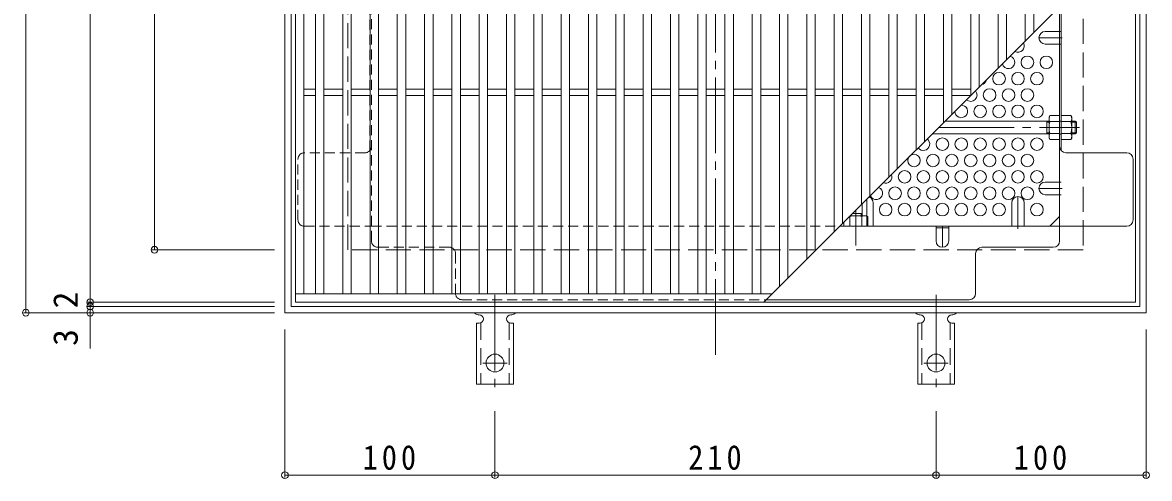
# Model space of a CAD drawing. Units: millimetres at full size, sheet at 1:4; details may follow other scales. Extents: x -860 to 1063, y -1925 to 732.
# Drawn here: x -739 to -202, y 76 to 293 of the extents above; entities that cross this region are included whole.
import ezdxf
from ezdxf.enums import TextEntityAlignment as Align

# ---------------------------------------------------------------- set-up
doc = ezdxf.new("R2010")
doc.units = ezdxf.units.MM
doc.header["$LTSCALE"] = 4
doc.header["$PDMODE"] = 32
doc.header["$PDSIZE"] = 3.2
for name, pattern in [('CHAIN1', [8, 5, -1, 1, -1]), ('CHAIN2', [12, 9, -1, 1, -1]), ('DASHED1', [1.8, 1.2, -0.6]), ('DASHED2', [3, 2, -1]), ('DASHED3', [4, 3, -1])]:
    doc.linetypes.add(name, pattern=pattern)
for name, color, linetype, lineweight in [('A-1_躯体', 3, 'Continuous', 9), ('A-2_仕上', 3, 'Continuous', 9), ('A-4_その他', 7, 'Continuous', 9), ('A-6_寸法', 2, 'Continuous', 9), ('A-7_ハッチ', 2, 'Continuous', 9), ('A-8_記号', 2, 'Continuous', 9), ('A-9_ｸｳﾁｮｳｷ', 2, 'Continuous', 9), ('A-A_ﾊｯﾁ-ﾜｸ', 3, 'Continuous', 9)]:
    doc.layers.add(name, color=color, linetype=linetype, lineweight=lineweight)
doc.styles.add('ＭＳ ゴシック', font='')
doc.styles.get('ＭＳ ゴシック').set_extended_font_data('MS Gothic')

msp = doc.modelspace()

# ---------------------------------------------------------------- linework, layer by layer
at = {"layer": 'A-1_躯体', "linetype": 'CHAIN2'}
for p, q in [((-302.824, 243.045), (-235.743, 243.045)), ((-342.22, 203.649), (-342.22, 186.813))]:
    msp.add_line(p, q, dxfattribs=at)
at = {"layer": 'A-1_躯体'}
for p, q in [((-250.22, 246.045), (-299.824, 246.045)), ((-251.22, 240.045), (-251.22, 246.045)), ((-251.22, 245.545), (-250.22, 245.545)), ((-237.72, 246.045), (-239.42, 246.045)), ((-239.42, 245.545), (-237.22, 245.545)), ((-237.72, 240.045), (-237.72, 246.045)), ((-237.72, 246.045), (-237.22, 245.545)), ((-237.22, 240.545), (-237.22, 245.545)), ((-250.22, 240.045), (-305.824, 240.045)), ((-251.22, 240.545), (-250.22, 240.545)), ((-239.42, 240.545), (-237.22, 240.545)), ((-237.72, 240.045), (-239.42, 240.045)), ((-237.72, 240.045), (-237.22, 240.545)), ((-339.22, 206.649), (-339.22, 201.045)), ((-343.824, 202.045), (-339.22, 202.045)), ((-339.72, 202.045), (-339.72, 201.045))]:
    msp.add_line(p, q, dxfattribs=at)
at = {"layer": 'A-1_躯体', "color": 2}
for points in [[(-614.02, 154.849), (-614.02, 564.849), (-204.02, 564.849), (-204.02, 154.849)], [(-611.021, 157.849), (-611.021, 561.849), (-207.02, 561.849), (-207.02, 157.849)]]:
    msp.add_lwpolyline(points, close=True, dxfattribs=at)
at = {"layer": 'A-1_躯体', "color": 2, "linetype": 'DASHED3'}
msp.add_lwpolyline([(-584.02, 184.849), (-584.02, 534.849), (-234.02, 534.849), (-234.02, 184.849)], close=True, dxfattribs=at)
at = {"layer": 'A-2_仕上'}
for p, q in [((-605.02, 163.849), (-605.02, 555.849)), ((-599.52, 163.849), (-599.52, 555.849)), ((-595.52, 163.849), (-595.52, 555.849)), ((-586.52, 163.849), (-586.52, 555.849)), ((-582.52, 163.849), (-582.52, 555.849)), ((-573.52, 163.849), (-573.52, 555.849)), ((-569.52, 163.849), (-569.52, 555.849)), ((-560.52, 163.849), (-560.52, 555.849)), ((-556.52, 163.849), (-556.52, 555.849)), ((-547.52, 163.849), (-547.52, 555.849)), ((-543.52, 163.849), (-543.52, 555.849)), ((-534.52, 163.849), (-534.52, 555.849)), ((-530.52, 163.849), (-530.52, 555.849)), ((-521.52, 163.849), (-521.52, 555.849)), ((-517.52, 163.849), (-517.52, 555.849)), ((-508.52, 163.849), (-508.52, 555.849)), ((-504.52, 163.849), (-504.52, 555.849)), ((-495.52, 163.849), (-495.52, 555.849)), ((-491.52, 163.849), (-491.52, 555.849)), ((-482.52, 163.849), (-482.52, 555.849)), ((-478.52, 163.849), (-478.52, 555.849)), ((-469.52, 163.849), (-469.52, 555.849)), ((-465.52, 163.849), (-465.52, 555.849)), ((-456.52, 163.849), (-456.52, 555.849)), ((-452.52, 163.849), (-452.52, 555.849)), ((-443.52, 163.849), (-443.52, 555.849)), ((-439.52, 163.849), (-439.52, 555.849)), ((-430.52, 163.849), (-430.52, 555.849)), ((-426.52, 163.849), (-426.52, 555.849)), ((-417.52, 163.849), (-417.52, 555.849)), ((-413.52, 163.849), (-413.52, 555.849)), ((-404.52, 163.849), (-404.52, 555.849)), ((-400.52, 163.849), (-400.52, 555.849)), ((-391.52, 163.849), (-391.52, 555.849)), ((-387.52, 163.849), (-387.52, 555.849)), ((-378.52, 555.849), (-378.52, 167.349)), ((-374.52, 555.849), (-374.52, 171.349)), ((-365.52, 555.849), (-365.52, 180.349)), ((-361.52, 555.849), (-361.52, 184.349)), ((-352.52, 555.849), (-352.52, 193.349)), ((-348.52, 555.849), (-348.52, 197.349)), ((-339.52, 555.849), (-339.52, 206.349)), ((-335.52, 555.849), (-335.52, 210.349)), ((-326.52, 555.849), (-326.52, 219.349)), ((-322.52, 555.849), (-322.52, 223.349)), ((-313.52, 555.849), (-313.52, 232.349)), ((-309.52, 555.849), (-309.52, 236.349)), ((-300.52, 555.849), (-300.52, 245.349)), ((-296.52, 555.849), (-296.52, 249.349)), ((-287.52, 555.849), (-287.52, 258.349)), ((-283.52, 555.849), (-283.52, 262.349)), ((-274.52, 555.849), (-274.52, 271.349)), ((-270.52, 555.849), (-270.52, 275.349)), ((-261.52, 555.849), (-261.52, 284.349)), ((-257.52, 555.849), (-257.52, 288.349)), ((-209.02, 336.849), (-386.02, 159.849)), ((-605.02, 261.349), (-599.52, 261.349)), ((-605.02, 258.349), (-599.52, 258.349)), ((-595.52, 261.349), (-586.52, 261.349)), ((-595.52, 258.349), (-586.52, 258.349)), ((-582.52, 261.349), (-573.52, 261.349)), ((-582.52, 258.349), (-573.52, 258.349)), ((-569.521, 261.349), (-560.52, 261.349)), ((-569.521, 258.349), (-560.52, 258.349)), ((-556.52, 261.349), (-547.52, 261.349)), ((-556.52, 258.349), (-547.52, 258.349)), ((-543.52, 261.349), (-534.52, 261.349)), ((-543.52, 258.349), (-534.52, 258.349)), ((-530.52, 261.349), (-521.52, 261.349)), ((-530.52, 258.349), (-521.52, 258.349)), ((-517.521, 261.349), (-508.52, 261.349)), ((-517.521, 258.349), (-508.52, 258.349)), ((-504.52, 261.349), (-495.52, 261.349)), ((-504.52, 258.349), (-495.52, 258.349)), ((-491.52, 261.349), (-482.52, 261.349)), ((-491.52, 258.349), (-482.52, 258.349)), ((-478.52, 261.349), (-469.52, 261.349)), ((-478.52, 258.349), (-469.52, 258.349)), ((-465.52, 261.349), (-456.52, 261.349)), ((-465.52, 258.349), (-456.52, 258.349)), ((-452.521, 261.349), (-443.52, 261.349)), ((-452.521, 258.349), (-443.52, 258.349)), ((-439.52, 261.349), (-430.52, 261.349)), ((-439.52, 258.349), (-430.52, 258.349)), ((-426.52, 261.349), (-417.52, 261.349)), ((-426.52, 258.349), (-417.52, 258.349)), ((-413.52, 261.349), (-404.52, 261.349)), ((-413.52, 258.349), (-404.52, 258.349)), ((-400.521, 261.349), (-391.52, 261.349)), ((-400.521, 258.349), (-391.52, 258.349)), ((-387.52, 261.349), (-378.52, 261.349)), ((-387.52, 258.349), (-378.52, 258.349)), ((-374.52, 261.349), (-365.52, 261.349)), ((-374.52, 258.349), (-365.52, 258.349)), ((-361.52, 261.349), (-352.52, 261.349)), ((-361.52, 258.349), (-352.52, 258.349)), ((-348.52, 261.349), (-339.52, 261.349)), ((-348.52, 258.349), (-339.52, 258.349)), ((-335.521, 261.349), (-326.52, 261.349)), ((-335.521, 258.349), (-326.52, 258.349)), ((-322.52, 261.349), (-313.52, 261.349)), ((-322.52, 258.349), (-313.52, 258.349)), ((-309.52, 261.349), (-300.52, 261.349)), ((-309.52, 258.349), (-300.52, 258.349)), ((-296.52, 261.349), (-287.52, 261.349)), ((-296.52, 258.349), (-287.521, 258.349)), ((-609.02, 163.849), (-382.02, 163.849))]:
    msp.add_line(p, q, dxfattribs=at)
msp.add_lwpolyline([(-609.02, 159.849), (-609.02, 559.849), (-209.02, 559.849), (-209.02, 159.849)], close=True, dxfattribs=at)
at = {"layer": 'A-4_その他'}
for p, q in [((-737.361, 564.849), (-737.361, 154.849)), ((-706.756, 559.849), (-706.756, 159.849)), ((-676.151, 534.849), (-676.151, 184.849)), ((-677.351, 184.849), (-619.021, 184.849)), ((-707.956, 159.849), (-619.021, 159.849)), ((-707.956, 157.849), (-619.021, 157.849)), ((-706.756, 159.849), (-706.756, 157.849)), ((-706.756, 157.849), (-706.756, 137.841)), ((-738.561, 154.849), (-619.021, 154.849)), ((-614.02, 76.272), (-614.02, 146.849)), ((-204.02, 76.272), (-204.02, 146.849)), ((-514.02, 76.272), (-514.02, 107.917)), ((-304.02, 76.272), (-304.02, 107.917)), ((-614.02, 77.472), (-514.02, 77.472)), ((-514.02, 77.472), (-304.02, 77.472)), ((-304.02, 77.472), (-204.02, 77.472))]:
    msp.add_line(p, q, dxfattribs=at)
for p in [(-676.151, 184.849), (-706.756, 159.849), (-737.361, 154.849), (-706.756, 157.849), (-706.756, 154.849), (-614.02, 77.472), (-514.02, 77.472), (-304.02, 77.472), (-204.02, 77.472)]:
    msp.add_point(p, dxfattribs=at)
at = {"layer": 'A-6_寸法'}
for centre in [(-260.52, 274.112), (-251.52, 274.112), (-274.02, 266.318), (-265.02, 266.318), (-256.02, 266.318), (-278.52, 258.524), (-269.52, 258.524), (-260.52, 258.524), (-283.02, 250.73), (-274.02, 250.73), (-265.02, 250.73), (-256.02, 250.73), (-301.02, 235.141), (-292.02, 235.141), (-283.02, 235.141), (-274.02, 235.141), (-265.02, 235.141), (-256.02, 235.141), (-314.52, 227.347), (-305.52, 227.347), (-296.52, 227.347), (-287.52, 227.347), (-278.52, 227.347), (-269.52, 227.347), (-260.52, 227.347), (-319.02, 219.553), (-310.02, 219.553), (-301.02, 219.553), (-292.02, 219.553), (-283.02, 219.553), (-274.02, 219.553), (-265.02, 219.553), (-256.02, 219.553), (-323.52, 211.759), (-314.52, 211.759), (-305.52, 211.759), (-296.52, 211.759), (-287.52, 211.759), (-278.52, 211.759), (-269.52, 211.759), (-260.52, 211.759), (-328.02, 203.964), (-319.02, 203.964), (-310.02, 203.964), (-301.02, 203.964), (-292.02, 203.964), (-283.02, 203.964), (-274.02, 203.964), (-256.02, 203.964)]:
    msp.add_circle(centre, 3, dxfattribs=at)
for centre, start, end in [((-265.02, 281.907), 239.43443, 30.56557), ((-269.52, 274.112), 193.18453, 76.81547), ((-283.02, 266.318), 279.85302, 350.14698), ((-287.52, 258.524), 227.36245, 42.63755), ((-292.02, 250.73), 177.67281, 92.32719), ((-310.02, 235.141), 215.39643, 54.60357), ((-328.02, 219.553), 248.67673, 21.32327), ((-332.52, 211.759), 202.98302, 67.01698)]:
    msp.add_arc(centre, 3, start, end, dxfattribs=at)
at = {"layer": 'A-7_ハッチ', "linetype": 'CHAIN2'}
msp.add_line((-409.02, 134.849), (-409.02, 584.849), dxfattribs=at)
at = {"layer": 'A-7_ハッチ', "linetype": 'DASHED1'}
for p, q in [((-572.82, 189.045), (-572.82, 530.652)), ((-573.62, 232.007), (-573.62, 341.388)), ((-245.22, 288.804), (-244.42, 288.804)), ((-245.22, 282.804), (-244.42, 282.804)), ((-244.42, 246.045), (-245.22, 246.045)), ((-244.42, 239.845), (-245.22, 239.845)), ((-575.82, 231.046), (-604.824, 231.046)), ((-607.824, 199.045), (-607.824, 228.046)), ((-245.22, 217.038), (-244.42, 217.038)), ((-245.22, 211.038), (-244.42, 211.038)), ((-604.824, 196.045), (-572.82, 196.045)), ((-572.82, 196.045), (-349.824, 196.045)), ((-535.819, 186.045), (-569.82, 186.045)), ((-532.819, 183.045), (-532.819, 164.045)), ((-529.819, 161.045), (-384.824, 161.045))]:
    msp.add_line(p, q, dxfattribs=at)
at = {"layer": 'A-7_ハッチ'}
for p, q in [((-245.22, 189.045), (-245.22, 300.649)), ((-244.42, 232.007), (-244.42, 301.449)), ((-213.217, 231.046), (-242.22, 231.046)), ((-210.217, 199.045), (-210.217, 228.046)), ((-249.832, 196.045), (-245.22, 200.658)), ((-349.824, 196.045), (-213.217, 196.045)), ((-298.02, 195.245), (-304.02, 195.245)), ((-285.221, 164.045), (-285.221, 183.045)), ((-282.221, 186.045), (-248.22, 186.045)), ((-384.824, 161.045), (-288.221, 161.045))]:
    msp.add_line(p, q, dxfattribs=at)
at = {"layer": 'A-7_ハッチ', "linetype": 'DASHED1'}
for centre, start, end in [((-604.824, 228.046), 90, 180), ((-575.82, 234.046), 270, 0), ((-604.824, 199.045), 180, 270), ((-569.82, 189.045), 180, 270), ((-535.819, 183.045), 0, 90), ((-529.819, 164.045), 180, 270)]:
    msp.add_arc(centre, 3, start, end, dxfattribs=at)
at = {"layer": 'A-7_ハッチ'}
for centre, start, end in [((-242.22, 234.046), 180, 270), ((-213.217, 228.046), 0, 90), ((-213.217, 199.045), 270, 0), ((-248.22, 189.045), 270, 0), ((-282.221, 183.045), 90, 180), ((-288.221, 164.045), 270, 0)]:
    msp.add_arc(centre, 3, start, end, dxfattribs=at)
at = {"layer": 'A-8_記号', "linetype": 'CHAIN1'}
for p, q in [((-244.02, 285.804), (-255.02, 285.804)), ((-265.02, 194.845), (-265.02, 210.195)), ((-244.02, 214.038), (-255.02, 214.038)), ((-337.02, 196.045), (-337.02, 208.849)), ((-301.02, 196.045), (-301.02, 186.045))]:
    msp.add_line(p, q, dxfattribs=at)
at = {"layer": 'A-8_記号'}
for p, q in [((-252.02, 288.804), (-245.22, 288.804)), ((-252.02, 282.804), (-245.22, 282.804)), ((-252.02, 217.038), (-245.22, 217.038)), ((-252.02, 211.038), (-245.22, 211.038)), ((-334.02, 207.195), (-334.02, 196.045)), ((-268.02, 207.195), (-268.02, 196.045)), ((-262.02, 207.195), (-262.02, 196.045)), ((-304.02, 189.045), (-304.02, 196.045)), ((-298.02, 189.045), (-298.02, 196.045))]:
    msp.add_line(p, q, dxfattribs=at)
for centre, start, end in [((-252.02, 285.804), 90, 270), ((-252.02, 214.038), 90, 270), ((-337.02, 207.195), 0, 67.93994), ((-265.02, 207.195), 0, 180), ((-301.02, 189.045), 180, 0)]:
    msp.add_arc(centre, 3, start, end, dxfattribs=at)
at = {"layer": 'A-9_ｸｳﾁｮｳｷ'}
for p, q in [((-250.22, 248.045), (-249.787, 248.796)), ((-250.22, 238.046), (-250.22, 248.045)), ((-245.22, 248.796), (-249.787, 248.796)), ((-245.22, 237.295), (-245.22, 248.796)), ((-244.42, 237.295), (-244.42, 248.796)), ((-244.42, 248.796), (-239.853, 248.796)), ((-239.42, 248.045), (-239.853, 248.796)), ((-239.42, 238.046), (-239.42, 248.045)), ((-249.787, 245.909), (-245.22, 245.909)), ((-239.853, 245.909), (-244.42, 245.909)), ((-250.22, 238.046), (-249.787, 237.295)), ((-249.787, 240.182), (-245.22, 240.182)), ((-245.22, 237.295), (-249.787, 237.295)), ((-239.853, 240.182), (-244.42, 240.182)), ((-244.42, 237.295), (-239.853, 237.295)), ((-239.42, 238.046), (-239.853, 237.295)), ((-345.083, 200.612), (-345.083, 196.045)), ((-344.824, 201.045), (-337.22, 201.045)), ((-339.357, 200.612), (-339.357, 196.045)), ((-337.22, 201.045), (-336.47, 200.612)), ((-347.97, 196.045), (-347.97, 197.899))]:
    msp.add_line(p, q, dxfattribs=at)
msp.add_lwpolyline([(-347.97, 196.045), (-336.47, 196.045), (-336.47, 200.612)], dxfattribs=at)
for centre, radius, start, end in [((-246.938, 247.151), 3.29, 149.99998, 176.07924), ((-247.485, 247.386), 2.735, 180.2103, 212.68507), ((-242.702, 247.151), 3.29, 3.92076, 30.00002), ((-242.155, 247.386), 2.735, 327.31493, 359.7897), ((-240.537, 243.045), 9.683, 162.79973, 197.20026), ((-249.103, 243.045), 9.683, 342.79974, 17.20027), ((-247.485, 238.705), 2.735, 147.31491, 179.78969), ((-246.938, 238.94), 3.29, 183.92075, 210), ((-242.155, 238.705), 2.735, 0.21031, 32.68509), ((-242.702, 238.94), 3.29, 330, 356.07925), ((-346.56, 198.311), 2.735, 57.31491, 59.95844), ((-342.22, 191.363), 9.683, 72.79973, 107.20026), ((-337.88, 198.311), 2.735, 90.2103, 122.68507), ((-338.115, 197.764), 3.29, 59.99998, 86.07924)]:
    msp.add_arc(centre, radius, start, end, dxfattribs=at)
at = {"layer": 'A-A_ﾊｯﾁ-ﾜｸ', "color": 7, "linetype": 'CHAIN2'}
for p, q in [((-514.02, 163.317), (-514.02, 115.917)), ((-304.02, 163.317), (-304.02, 115.917)), ((-519.796, 130.849), (-508.244, 130.849)), ((-309.796, 130.849), (-298.244, 130.849))]:
    msp.add_line(p, q, dxfattribs=at)
at = {"layer": 'A-A_ﾊｯﾁ-ﾜｸ'}
for p, q in [((-522.02, 153.849), (-521.52, 153.849)), ((-506.525, 153.849), (-506.012, 153.849)), ((-312.02, 153.849), (-311.52, 153.849)), ((-296.525, 153.849), (-296.012, 153.849)), ((-522.77, 149.849), (-521.52, 149.849)), ((-522.77, 149.849), (-522.77, 120.849)), ((-505.27, 149.849), (-506.52, 149.849)), ((-505.27, 149.849), (-505.27, 120.849)), ((-312.77, 149.849), (-311.52, 149.849)), ((-312.77, 149.849), (-312.77, 120.849)), ((-295.27, 149.849), (-296.52, 149.849)), ((-295.27, 149.849), (-295.27, 120.849)), ((-505.27, 120.849), (-522.77, 120.849)), ((-295.27, 120.849), (-312.77, 120.849))]:
    msp.add_line(p, q, dxfattribs=at)
at = {"layer": 'A-A_ﾊｯﾁ-ﾜｸ', "linetype": 'DASHED2'}
for p, q in [((-520.77, 149.995), (-520.77, 120.849)), ((-507.27, 149.995), (-507.27, 120.849)), ((-310.77, 149.995), (-310.77, 120.849)), ((-297.27, 149.995), (-297.27, 120.849))]:
    msp.add_line(p, q, dxfattribs=at)
at = {"layer": 'A-A_ﾊｯﾁ-ﾜｸ'}
for centre in [(-514.02, 130.849), (-304.02, 130.849)]:
    msp.add_circle(centre, 4.25, dxfattribs=at)
for centre, start, end in [((-522.02, 155.849), 209.99951, 269.72403), ((-521.52, 151.849), 270, 90), ((-506.52, 151.849), 90.13329, 270), ((-506.02, 155.849), 270.24162, 330.00072), ((-312.02, 155.849), 209.99951, 269.72403), ((-311.52, 151.849), 270, 90), ((-296.52, 151.849), 90.13329, 270), ((-296.02, 155.849), 270.24162, 330.00072)]:
    msp.add_arc(centre, 2, start, end, dxfattribs=at)

# ---------------------------------------------------------------- texts
at = {"layer": 'A-4_その他', "color": 2, "style": 'ＭＳ ゴシック'}
for s, p in [('2', (-709.156, 156.889)), ('3', (-709.156, 139.034))]:
    msp.add_text(s, height=11.73, rotation=90, dxfattribs=at).set_placement(p, align=Align.BOTTOM_LEFT)
at = {"layer": 'A-4_その他', "color": 2, "char_height": 11.73, "attachment_point": 7, "style": 'ＭＳ ゴシック'}
for s, insert in [('\\T1.27;\\W0.9;100', (-577.02, 79.872)), ('\\T1.27;\\W0.9;210', (-422.02, 79.872)), ('\\T1.27;\\W0.9;100', (-267.02, 79.872))]:
    msp.add_mtext(s, dxfattribs=dict(at, insert=insert))

doc.saveas('drawing.dxf')
